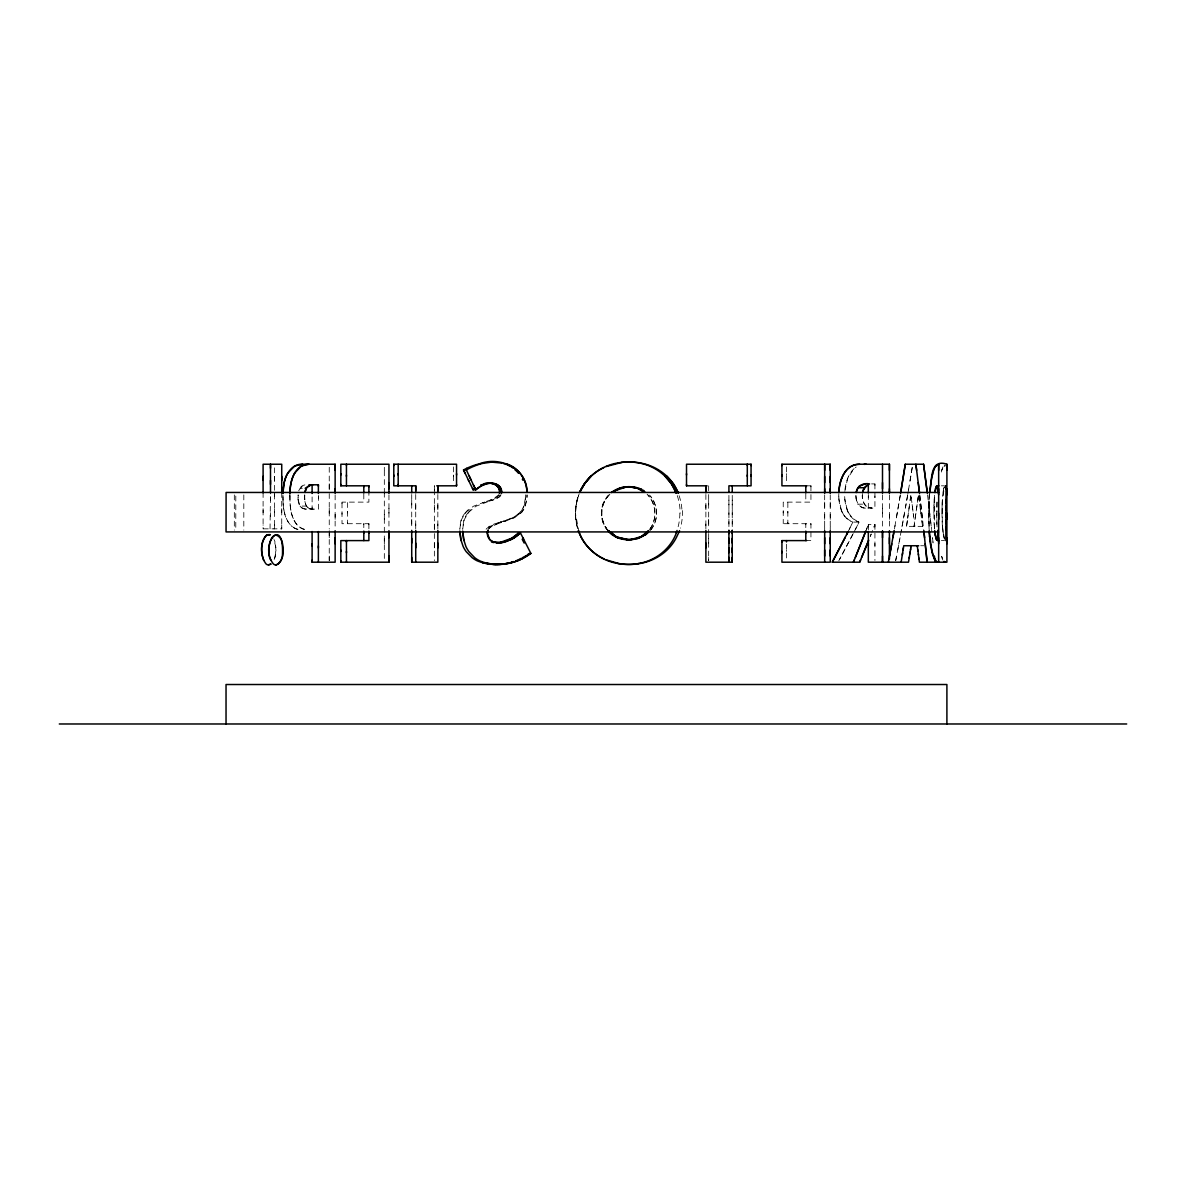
<?xml version="1.0" encoding="UTF-8"?>
<svg xmlns="http://www.w3.org/2000/svg" width="1186" height="1186" viewBox="0 0 1186 1186"><rect width="100%" height="100%" fill="white"/><g stroke="black" fill="none" stroke-linecap="round" stroke-linejoin="round"><path stroke-width="0.75" stroke-dasharray="5 3.75" d="M281.734 524.805L281.734 528.852L263.099 528.852L263.099 524.805M263.099 512.693L263.099 508.661M263.099 492.501L263.099 528.852M270.497 516.725L270.497 512.693M270.497 500.581L270.497 496.534M273.833 528.852L274.603 528.852L274.603 524.805M274.603 512.693L274.603 508.661M274.603 496.534L274.603 492.501M274.603 480.374L274.603 476.342M281.734 512.693L281.734 508.661M281.734 492.501L281.734 528.852L280.993 528.852M312.111 507.638L312.111 509.165L312.111 495.451M318.382 498.505L318.382 496.978M329.248 560.652L329.248 556.071M329.248 537.703L329.248 531.58M329.248 513.212L329.248 507.089M329.248 488.721L329.248 482.598M335.134 519.335L335.134 513.212M342.013 514.264L342.013 512.915M342.013 503.472L342.013 502.123L368.89 502.123L368.89 493.969M347.602 522.359L347.602 523.708L347.602 502.123M347.602 512.915L347.602 511.566M363.805 524.761L363.805 523.708L363.805 532.158M368.89 524.761L368.89 523.708L342.013 523.708L342.013 502.123M384.323 543.825L384.323 537.703M384.323 519.335L384.323 513.212M384.323 493.302L384.323 467.729M384.323 470.353L384.323 467.284M388.949 513.212L388.949 507.089M411.72 524.004L411.72 519.231M411.72 504.91L411.72 500.136M415.723 528.778L415.723 524.004M415.723 509.683L415.723 504.91M434.358 547.873L434.358 543.099M434.358 528.778L434.358 524.004M434.358 509.683L434.358 504.91M434.358 490.589L434.358 485.815L434.358 532.677M437.842 528.778L437.842 524.004M437.842 509.683L437.842 504.91M453.512 476.372L453.512 475.023M705.878 528.778L705.878 524.004M705.878 509.683L705.878 504.91M708.665 560.593L708.665 557.42M708.665 543.099L708.665 538.325M708.665 524.004L708.665 519.231M708.665 504.91L708.665 500.136M728.916 524.004L728.916 519.231M728.916 514.457L728.916 509.683M728.916 504.91L728.916 500.136M732.251 524.004L732.251 519.231M732.251 514.457L732.251 509.683M732.251 504.91L732.251 500.136M805.798 540.594L810.942 540.594L810.942 523.708L783.234 523.708L783.234 522.359M783.234 512.915L783.234 511.566M786.496 551.401L786.496 550.052M786.496 475.023L786.496 473.674M787.845 522.359L787.845 523.708L787.845 502.123M787.845 512.915L787.845 511.566M805.798 524.761L805.798 523.708L805.798 532.158M810.942 524.761L810.942 523.708M810.942 486.838L810.942 485.815L805.798 485.815M824.67 531.58L824.67 525.457M824.67 519.335L824.67 513.212M824.67 507.089L824.67 500.966M830.244 531.58L830.244 525.457M830.244 519.335L830.244 513.212M830.244 507.089L830.244 500.966M868.33 526.94L868.33 524.583L874.927 524.583L874.927 560.474M868.33 497.542L868.33 496.03M874.927 545.738L874.927 543.396M874.927 526.94L874.927 524.583L871.843 532.425M874.927 497.542L874.927 496.03M874.927 485.415L874.927 483.903L871.577 483.903M882.503 513.212L882.503 507.089M889.426 519.335L889.426 513.212M297.493 529.252A37.789 22.875 -83.1 0 1 296.04 528.808C283.617 523.13 282.891 507 282.95 495.111M304.09 529.252A36.158 21.897 -83.3 0 1 302.682 528.808C290.407 522.982 289.873 506.941 289.888 495.111M934.464 528.837L934.672 494.77M944.486 539.333L942.396 526.065A26.744 4.032 89.8 0 1 942.292 524.627L942.262 502.36L944.367 487.046M929.542 492.427L928.831 521.973A52.792 12.008 89.9 0 0 928.979 526.94A45.824 10.274 89.9 0 0 929.142 529.371M289.873 496.771L289.918 493.45M304.728 494.858L304.669 497.275A23.038 13.847 -90 0 0 304.713 499.691M318.382 495.451L318.382 509.165L305.054 509.061L301.481 507.638A9.725 6.019 -88.5 0 1 299.999 506.125A8.287 5.07 -89.4 0 1 299.05 504.272A9.34 5.663 -89.8 0 1 298.442 502.078A12.572 7.576 -90 0 1 298.146 499.691L298.131 494.858M936.94 502.063L936.881 523.219M862.37 493.687L862.756 500.344A12.423 7.902 89.8 0 0 863.23 501.915L865.973 506.007L871.992 508.142A23.127 14.084 85 0 1 871.058 508.082A25.084 15.285 85.2 0 1 870.05 507.919A24.654 15.033 85.5 0 1 869.012 507.638A22.415 13.669 85.7 0 1 867.959 507.223A19.243 11.786 86.3 0 1 866.951 506.659A15.863 9.784 87.4 0 1 865.988 505.977A12.705 7.902 88.3 0 1 865.083 505.162A10.096 6.315 88.9 0 1 864.298 504.169L862.756 500.344A13.12 8.391 89.9 0 1 862.37 498.105L862.222 495.911A11.83 7.65 90 0 1 862.222 495.363M577.745 528.244A52.569 52.54 -90 0 1 575.551 513.286L576.337 503.413L575.773 508.201M844.803 491.375L847.664 478.343L854.113 468.559M910.107 500.581L910.626 496.608M909.306 506.526L907.661 518.415M917.682 500.581L918.216 496.608M917.134 504.539L915.177 518.415M907.394 520.402L906.549 526.347L922.515 526.347L921.774 520.402M906.549 526.347L910.892 494.621L913.62 516.444M914.332 524.375L914.05 526.347L918.483 494.621L922.515 526.347M912.256 467.284L909.751 482.598M912.182 467.729L907.942 493.302M900.337 494.844L896.156 519.335M900.189 495.718L893.977 531.58M907.527 495.718L905.57 507.089M907.824 493.969L908.728 488.721M907.69 494.844L901.182 531.58M894.452 528.956L895.074 525.457M904.488 513.212L895.741 560.444M897.758 549.948L900.055 537.703M895.697 560.652L896.586 556.071M274.188 559.451A16.767 8.124 -89 0 0 274.589 558.458L276.027 551.46L275.3 543.099A15.329 7.605 89.7 0 0 274.648 540.905A16.752 8.183 89.3 0 0 274.262 539.882M275.285 556.353L276.041 548.006L273.803 539.007M576.5 503.175L579.168 493.717M577.701 498.224L578.679 495.214M941.521 470.575L942.989 466.795M868.33 529.712L868.33 524.583L866.521 529.297M865.913 530.854L868.33 524.583M874.008 526.94L874.927 524.583M870.287 536.339L871.221 533.996L869.961 537.125M298.961 490.233L302.934 485.459A18.739 11.727 86.8 0 1 303.883 485.148M855.284 529.608L859.079 522.092L852.838 522.092L849.132 529.608M847.871 532.114L852.838 522.092L851.133 521.44A28.197 18.175 85.3 0 1 849.428 520.565A27.663 17.923 86 0 1 847.782 519.424A25.855 16.826 86.5 0 1 846.241 518.03L843.78 514.976A22.267 14.988 88.9 0 1 842.386 512.663L841.304 510.024A26.922 18.398 89.6 0 1 840.459 507.564A28.924 19.88 89.7 0 1 839.777 504.984A31.014 21.437 89.9 0 1 839.288 502.33A32.956 22.964 90 0 1 838.947 499.617L838.784 494.117M853.994 532.114L859.079 522.092L857.33 521.44A29.309 18.887 85.2 0 1 855.595 520.565A28.627 18.531 85.8 0 1 853.905 519.424A26.581 17.316 86.4 0 1 852.319 518.045A24.283 16.041 87.7 0 1 850.97 516.681A21.081 14.069 88.4 0 1 849.754 515.035A22.401 15.033 88.8 0 1 848.405 512.649L847.264 510.024A26.655 18.22 89.6 0 1 846.404 507.564A28.508 19.599 89.7 0 1 845.707 504.984A30.451 21.051 89.9 0 1 845.218 502.33A32.259 22.475 90 0 1 844.862 499.617L844.714 496.875M852.704 534.619L839.406 559.688M853.253 533.552L838.813 560.756M501.026 494.666L499.187 496.978A10.63 10.244 -84.8 0 1 498.416 497.527L494.725 499.365A38.945 37.107 -73.4 0 1 492.323 500.27M499.024 494.666L492.575 499.365A40.517 38.664 -74.5 0 1 490.129 500.329M649.439 529.668C655.428 522.27 656.332 511.67 652.878 502.968A26.655 26.255 -87.7 0 0 651.796 500.551A25.484 25.128 -86.5 0 0 650.462 498.253A23.957 23.646 -84.1 0 0 648.875 496.089M650.136 528.748C657.311 518.845 656.14 504.094 648.001 495.096M505.028 521.217L514.398 517.659L520.743 513.227A20.696 20.266 -85.2 0 0 521.944 511.937L524.998 506.896L526.762 499.929A36.662 36.129 90 0 0 526.969 497.394L527.029 494.844A50.464 49.723 -90 0 1 526.969 497.394L524.998 506.896A20.251 19.895 -88.4 0 1 524.168 508.646A19.287 18.932 -87.6 0 1 523.159 510.306A18.961 18.576 -85.8 0 1 521.929 511.922M608.477 495.125L604.771 500.225A26.996 26.937 -84.4 0 0 603.615 502.538C599.671 511.27 601.065 521.959 606.891 529.505M650.906 529.668C657.014 522.344 657.978 511.67 654.435 502.968A26.374 25.973 -87.7 0 0 653.323 500.536A25.366 25.01 -86.3 0 0 651.959 498.253A24.002 23.705 -83.7 0 0 650.328 496.074L649.439 495.096M650.15 530.557C658.719 521.173 658.349 505.681 650.328 496.089M468.144 512.678L467.966 512.901A24.61 23.349 86.5 0 0 466.617 514.65A21.985 20.785 88 0 0 465.549 516.444L463.504 521.855L462.703 529.238L464.022 520.002L469.271 511.388M465.372 512.678L465.194 512.901A24.698 23.424 86.7 0 0 463.83 514.665A21.926 20.74 88 0 0 462.718 516.444L460.628 521.855L459.812 529.238L461.161 520.002L466.528 511.388M468.233 512.574L475.912 506.274L489.106 501.233M465.461 512.574L473.333 506.274L486.823 501.233M488.439 529.282A7.739 7.427 -89.5 0 1 488.869 528.615L493.109 525.324A30.317 29.354 79.7 0 1 495.363 524.42L506.2 520.832M521.929 511.937L514.398 517.659L503.116 521.217M486.127 529.267A7.724 7.412 89.9 0 1 486.571 528.615L490.93 525.324A31.488 30.48 79.5 0 1 493.228 524.405L494.71 523.886M608.996 495.125L608.136 496.059A26.389 26.314 -78.5 0 0 606.595 498.031A26.507 26.448 -81.4 0 0 605.201 500.225A26.744 26.7 -84.3 0 0 604.015 502.538C599.968 511.255 601.435 522.018 607.38 529.519M609.871 494.251C600.531 502.849 599.063 518.267 606.624 528.482M496.608 498.55L499.187 496.978A7.338 7.131 87.1 0 0 500.388 495.837M494.518 498.55L496.356 497.527A8.317 8.094 86.7 0 0 498.402 495.852M488.647 501.381L494.725 499.365A26.122 25.128 -82.5 0 0 496.652 498.654M486.364 501.381L492.575 499.365A27.085 25.988 -80 0 0 494.532 498.609M498.787 523.219L490.026 527.325A9.34 8.969 -89.9 0 0 488.869 528.615M495.096 523.752L497.571 522.967M501.115 521.855L487.772 527.325A9.444 9.073 90 0 0 486.586 528.615M503.516 521.084L499.914 522.24L501.886 522.24M500.003 522.833L501.53 522.359M497.987 522.833L499.543 522.359M304.832 484.911L302.934 485.459A12.764 7.917 88.4 0 0 301.303 486.571A9.503 5.841 89.3 0 0 299.865 488.335A9.014 5.485 89.7 0 0 298.976 490.248A10.17 6.123 90 0 0 298.813 490.782M941.387 485.815L944.501 485.815M299.85 488.306L302.311 488.306M490.1 500.21L492.309 500.21M482.628 502.553L485 502.553M855.907 495.363A12.097 7.813 -90 0 0 855.907 495.911L856.44 500.329A12.557 7.991 89.8 0 0 856.9 501.9L857.938 504.169L864.298 504.169M298.146 499.691L300.028 506.081L306.581 506.081L309.605 508.572L313.06 509.165M856.07 498.105A13.387 8.539 89.9 0 0 856.455 500.314L858.708 505.177L862.548 507.652A23.587 14.38 85.7 0 0 863.571 507.934L874.927 508.142L874.927 483.903M270.037 528.852L270.497 492.501M941.387 540.594L944.575 540.594M920.647 545.738L923.701 545.738M297.982 529.371L296.026 528.837A32.363 19.525 -84.4 0 1 294.128 527.948A29.101 17.449 -85.6 0 1 292.305 526.747M304.58 529.371L302.667 528.837A31.044 18.724 -84.5 0 1 300.814 527.948A28.049 16.812 -85.6 0 1 299.035 526.747A26.744 15.937 -86.4 0 1 297.389 525.19A26.996 15.937 -87.1 0 1 295.892 523.322A28.805 16.826 -87.9 0 1 294.543 521.084A28.138 16.189 -88.6 0 1 293.298 518.608M846.255 518L851.133 521.44A27.308 17.538 84.7 0 0 852.838 522.122M300.028 506.081L301.481 507.638M647.052 494.117L648.861 496.089M607.692 530.513C600.635 522.24 599.33 509.683 604.771 500.225A26.611 26.537 -81.7 0 1 606.135 498.031A26.329 26.24 -78.8 0 1 607.647 496.059M848.42 512.619L852.334 518L857.33 521.44A28.464 18.279 84.6 0 0 859.079 522.107M842.431 512.619L843.78 514.976A20.77 13.876 88.6 0 0 844.921 516.666A23.764 15.7 87.7 0 0 846.211 518.089M307.989 507.652A9.488 5.871 -88.6 0 1 306.551 506.125L305.632 504.258A9.444 5.737 -89.7 0 1 305.01 502.078L304.669 497.275A25.084 15.033 90 0 1 304.728 495.155M941.921 556.619L942.692 558.71M847.264 510.024L844.892 499.617A34.083 23.779 -90 0 1 844.669 495.481M841.304 510.024L838.991 499.617A34.868 24.313 -90 0 1 838.813 496.875M579.168 532.662L575.403 513.286L576.455 523.634L576.085 520.847M918.75 496.608L919.521 502.553M911.144 496.608L911.397 498.594M920.277 508.512L921.033 514.457M912.153 504.539L914.821 526.347L914.347 522.389M927.541 494.844L931.84 531.58M919.847 495.718L922.604 519.335M928.297 500.966L931.544 528.956M919.743 494.844L923.938 531.58M932.997 542.284L932.507 537.703L933.056 542.951M942.396 526.065L942.292 524.612A28.39 4.373 89.9 0 1 942.188 521.87A30.984 4.848 89.9 0 1 942.099 519.097A34.646 5.515 90 0 1 942.069 516.31A39.464 6.479 90 0 1 942.055 513.508M855.921 495.911L856.04 498.105M937.044 526.91L936.836 521.988A60.753 14.173 90 0 1 936.658 517.022A72.583 17.568 90 0 1 936.525 511.996M929.023 526.91L928.831 521.973A62.146 14.469 90 0 1 928.638 517.022A74.288 17.983 90 0 1 928.505 511.996M929.127 494.918L929.127 530.127M889.426 494.844L889.426 528.956M882.503 494.844L882.503 528.956M868.33 494.503L868.33 508.142M830.244 494.844L830.244 528.956M824.67 494.844L824.67 528.956M810.942 485.815L810.942 502.123L783.234 502.123L783.234 523.708M805.798 493.969L805.798 502.123M786.496 466.928L786.496 484.021M786.496 544.196L786.496 560.845M732.251 495.363L732.251 530.364M728.916 495.363L728.916 530.364M708.665 485.815L708.665 532.677M708.665 533.552L708.665 560.459M705.878 494.488L705.878 529.208M453.512 466.928L453.512 484.021M437.842 494.488L437.842 529.208M434.358 533.552L434.358 560.593M415.723 494.488L415.723 529.208M411.72 494.488L411.72 529.208M388.949 494.844L388.949 528.956M384.323 492.22L384.323 560.652M368.89 523.708L368.89 532.158M363.805 493.969L363.805 502.123M335.134 494.844L335.134 528.956M329.248 467.284L329.248 528.956M329.248 530.705L329.248 560.444M274.603 467.818L274.603 528.852M243.812 494.918L243.812 530.127M235.806 496.045L235.777 530.127M234.324 494.918L234.324 530.127M275.271 556.323A15.359 7.561 -89.5 0 1 274.603 558.473M577.538 528.259A51.458 51.428 -90 0 1 575.358 510.736A52.332 52.317 0 0 1 578.279 495.792M575.551 513.286A53.533 53.503 89.9 0 1 578.486 495.807M682.35 510.573A51.472 49.975 88.4 0 1 680.304 528.17M679.118 495.704A52.317 50.435 -90 0 1 681.98 510.588M677.265 495.6A53.533 51.858 -89.2 0 1 680.156 513.123M679.845 513.123A52.569 50.627 90 0 1 677.799 528.052M283.069 500.092A68.936 36.914 -90 0 1 283.024 496.771M283.009 500.092A48.611 26.285 -90 0 0 283.143 503.398A37.878 20.592 -90 0 0 283.41 506.674A31.903 17.405 -89.9 0 0 283.869 509.921M283.928 509.876A28.375 15.566 -89.8 0 0 284.566 513.004A26.715 14.914 -89.5 0 0 285.411 515.91A26.715 15.151 -89.1 0 0 286.449 518.608A28.36 16.322 -88.6 0 0 287.694 521.099A29.25 17.093 -87.8 0 0 289.102 523.322A27.634 16.307 -87.1 0 0 290.644 525.205A27.589 16.426 -86.3 0 0 292.305 526.747M293.313 518.593A26.729 15.166 -89.1 0 1 292.29 515.895A26.937 15.047 -89.5 0 1 291.474 513.004A28.775 15.789 -89.9 0 1 290.852 509.876M290.792 509.921A32.496 17.731 -89.9 0 1 290.348 506.674A38.708 21.037 -90 0 1 290.081 503.398A49.723 26.878 -90 0 1 289.962 500.092A70.537 37.73 -90 0 1 289.992 496.771M306.67 509.076A29.428 18.427 -81.9 0 1 305.054 509.061A21.14 13.268 -85.6 0 1 303.127 508.586A14.291 8.939 -86.8 0 1 301.466 507.712M313.06 509.09A28.108 17.612 -82.1 0 1 311.488 509.061A20.221 12.705 -85.8 0 1 309.605 508.586M306.566 506.096A8.228 5.04 -89.4 0 1 305.632 504.258L305.039 502.063A12.838 7.724 -90 0 1 304.743 499.691M309.605 508.601A13.743 8.598 -86.8 0 1 307.975 507.712M298.101 499.691A22.504 13.52 -90 0 1 298.042 497.275M298.16 497.275A24.521 14.617 -90 0 1 298.19 495.17M498.802 495.111A6.197 6.004 -89.4 0 1 498.342 495.807L500.359 495.807A6.212 6.019 -89.4 0 0 500.803 495.111M466.513 511.388A26.329 25.069 84 0 1 468.262 509.713M469.241 511.359A25.944 24.743 83.3 0 1 470.946 509.698M856.159 467.047A28.301 18.131 -85.1 0 0 855.743 467.328A26.611 17.167 -86 0 0 855.328 467.61M854.128 468.589A25.884 16.826 -86.7 0 0 852.586 470.145A26.463 17.316 -87.3 0 0 851.088 472.072A26.981 17.82 -88 0 0 849.695 474.192A26.463 17.642 -88.5 0 0 848.657 476.238M848.627 476.209A28.553 19.198 -89 0 0 847.708 478.373A30.673 20.814 -89.4 0 0 846.819 480.804A32.63 22.267 -89.5 0 0 846.122 483.369A34.127 23.438 -89.7 0 0 845.559 485.993A34.854 24.269 -90 0 0 844.862 490.693M848.346 512.693A24.565 16.708 89.4 0 1 847.189 510.084M842.371 512.678A24.639 16.752 89.4 0 1 841.23 510.084M838.813 496.875A34.839 24.269 -90 0 1 838.784 495.496M865.454 508.142A23.083 14.054 85.1 0 1 863.571 507.904L862.548 507.652A21.481 13.105 85.7 0 1 861.51 507.223A18.502 11.326 86.3 0 1 860.532 506.644A15.329 9.458 87.5 0 1 859.583 505.992A12.349 7.679 88.3 0 1 858.708 505.162A9.918 6.212 88.9 0 1 857.952 504.169M942.173 469.641A51.131 5.559 -82.7 0 1 942.722 468.203M942.233 469.285A47.025 5.559 -84.1 0 0 941.491 471.524A44.534 5.722 -85.3 0 0 941.328 472.043M937.059 502.152A58.07 13.194 -89.9 0 0 936.91 507.059A67.068 15.818 -90 0 0 936.896 512.026M941.951 557.716A51.71 6.315 84.8 0 1 941.447 556.278M942.781 559.985A52.955 6.004 83.9 0 1 942.01 558.206M928.934 512.026A68.61 16.115 -90 0 1 928.994 507.104M928.86 507.059A59.359 13.52 -89.9 0 1 929.009 502.138A52.406 11.563 -89.9 0 1 929.275 497.305M929.216 497.245A47.514 10.289 -89.8 0 1 929.394 494.858M944.323 538.607A26.552 2.58 86.2 0 1 944.16 538.088A23.883 2.431 87 0 1 943.848 536.917M943.848 536.947A22.46 2.416 87.6 0 1 943.537 535.435M943.537 535.509A22.252 2.55 88.2 0 1 943.241 533.685M943.3 533.151A23.676 2.757 88.4 0 1 943.063 531.372M942.974 532.084A21.585 2.832 89.2 0 1 942.751 530.083A23.498 3.158 89.3 0 1 942.633 528.689A23.616 3.262 89.5 0 1 942.544 527.281M942.514 527.414A24.669 3.588 89.7 0 1 942.41 526.006M941.966 513.508A43.215 7.205 90 0 1 941.98 510.677A40.087 6.553 -90 0 1 941.995 507.816M942.069 507.89A36.692 5.811 -90 0 1 942.158 505.103M942.099 505.028A33.327 5.248 -90 0 1 942.218 502.271A29.754 4.581 -89.9 0 1 942.351 499.573A26.048 3.78 -89.7 0 1 942.544 496.949A22.549 3.084 -89.4 0 1 942.811 494.681A19.688 2.609 -89.3 0 1 943.078 492.472M943.048 492.16A18.605 2.357 -89 0 1 943.374 490.307M943.374 490.203A20.651 2.416 -88.3 0 1 943.715 488.706M943.715 488.81A21.941 2.402 -87.6 0 1 944.041 487.683M944.056 487.639A24.891 2.565 -86.8 0 1 944.367 486.838M934.197 499.528A26.329 3.825 -89.7 0 1 934.39 496.949A22.638 3.098 -89.5 0 1 934.598 495.259M934.034 502.182A30.243 4.714 -89.9 0 1 934.183 499.499M934.034 505.117A33.964 5.278 -89.9 0 1 934.138 502.39M933.886 507.845A37.478 5.989 -90 0 1 933.96 505.028M933.901 507.86A41.006 6.656 -90 0 0 933.856 510.692A44.238 7.338 -90 0 0 933.842 513.508M933.931 513.508A40.398 6.627 90 0 0 933.945 516.31A35.402 5.678 90 0 0 933.975 519.097A31.607 4.966 89.9 0 0 934.049 521.855A28.894 4.447 89.9 0 0 934.183 524.538M934.227 524.449A27.13 3.958 89.7 0 0 934.316 525.887A24.357 3.41 89.5 0 0 934.524 528.6M936.896 524.479A50.702 11.489 89.9 0 1 936.851 523.248M525.635 494.844L525.576 497.394A35.832 35.313 -90 0 1 525.368 499.929C524.761 510.306 515.88 517.748 506.333 520.18L514.442 516.74L519.216 513.227A20.088 19.658 -84.3 0 0 520.506 511.818A19.613 19.213 -85.8 0 0 521.677 510.306A19.213 18.857 -87.4 0 0 522.7 508.646A20.058 19.702 -88.3 0 0 523.56 506.896L525.576 497.394A49.308 48.611 -90 0 0 525.635 494.844"/><path stroke-width="1.5" d="M263.099 480.374L263.099 476.342M270.497 484.422L270.497 480.374M270.497 468.262L270.497 464.23L270.497 492.946M281.734 480.374L281.734 476.342M335.134 530.705L335.134 562.194L312.111 562.194L312.111 560.163M312.111 545.96L312.111 543.929M318.382 547.991L318.382 545.96M318.382 486.304L318.382 484.792L308.968 484.792M335.134 543.825L335.134 537.703M335.134 493.302L335.134 488.721M335.134 470.353L335.134 464.23L302.549 464.23C291.934 463.578 285.485 474.489 284.017 483.68A28.998 15.878 89.9 0 0 283.484 486.883A33.549 18.324 89.9 0 0 283.128 490.144L282.98 493.45M388.949 556.071L388.949 562.194L340.827 562.194L340.827 560.845M340.827 551.401L340.827 550.052M368.89 492.946L368.89 485.815L340.827 485.815L340.827 484.466M340.827 475.023L340.827 473.674M346.445 552.75L346.445 551.401M346.445 541.943L346.445 540.594L346.445 562.194M346.445 476.372L346.445 475.023M346.445 465.579L346.445 464.23L346.445 485.815M363.805 533.211L363.805 532.158M363.805 486.838L363.805 485.815L363.805 492.946M368.89 533.211L368.89 532.158M368.89 486.838L368.89 485.815M388.949 537.703L388.949 531.58M388.949 488.721L388.949 482.598M393.782 476.372L393.782 475.023M393.782 465.579L393.782 464.23L456.551 464.23L456.551 485.815L436.73 485.815M398.185 484.466L398.185 485.815L398.185 464.23M398.185 475.023L398.185 473.674M437.842 530.364L437.842 562.194L411.72 562.194L411.72 557.42M411.72 543.099L411.72 538.325M415.723 547.873L415.723 543.099M415.723 490.589L415.723 485.815L393.782 485.815L393.782 464.23M437.842 547.873L437.842 543.099M437.842 490.589L437.842 485.815L437.842 492.753M456.551 485.815L456.551 484.466M456.551 475.023L456.551 473.674M707.034 485.815L686.516 485.815L686.516 484.466M686.516 475.023L686.516 473.674M705.878 547.873L705.878 543.099M705.878 490.589L705.878 485.815L705.878 492.753M728.916 557.42L728.916 562.194L728.916 530.364L728.916 533.552M728.916 552.646L728.916 547.873M728.916 543.099L728.916 538.325M705.878 530.364L705.878 562.194L732.251 562.194L732.251 557.42M732.251 552.646L732.251 547.873M732.251 543.099L732.251 538.325M732.251 533.552L732.251 530.364L732.251 562.194M747.299 476.372L747.299 475.023M747.299 465.579L747.299 464.23L747.299 485.815M751.064 476.372L751.064 475.023M751.064 465.579L751.064 464.23L686.516 464.23L686.516 485.815M781.93 552.75L781.93 551.401M781.93 541.943L781.93 540.594L806.762 540.594M781.93 476.372L781.93 475.023M781.93 465.579L781.93 464.23L830.244 464.23L830.244 492.22M805.798 533.211L805.798 532.158M805.798 486.838L805.798 485.815L805.798 492.946M824.67 556.071L824.67 549.948M824.67 543.825L824.67 537.703M824.67 493.302L824.67 488.721M824.67 482.598L824.67 476.475M824.67 470.353L824.67 464.23L824.67 492.22M830.244 556.071L830.244 549.948M830.244 543.825L830.244 537.703M830.244 493.302L830.244 488.721M830.244 482.598L830.244 476.475M830.244 470.353L830.244 464.23M868.33 545.738L868.33 543.396M868.33 485.415L868.33 483.903L868.33 492.991M882.503 556.071L882.503 562.194L882.503 530.705M882.503 537.703L882.503 531.58M882.503 488.721L882.503 482.598M889.426 543.825L889.426 537.703M889.426 493.302L889.426 488.721M889.426 470.353L889.426 464.23L859.761 464.23C845.781 463.845 839.377 479.559 838.902 491.375A35.076 24.446 -90 0 0 838.813 492.753M937.785 537.169L937.785 540.594L937.785 530.32M938.66 543.825L938.66 537.703M938.66 519.335L938.66 513.212M938.63 494.918L938.66 488.721M938.66 470.353L938.66 464.23L938.66 562.194M946.013 530.32L946.013 526.91M946.013 523.486L946.013 520.061M946.013 516.636L946.013 513.212M946.013 509.787L946.013 506.363M946.013 502.938L946.013 499.514M946.013 489.24L945.776 485.815M946.902 543.825L946.902 537.703M946.902 519.335L946.902 513.212M946.902 494.844L946.902 488.721M946.902 470.353L946.902 464.23C928.786 457.944 932.433 482.658 929.542 492.427M289.947 492.62L290.096 490.144A34.261 18.709 89.9 0 1 290.392 486.883A29.487 16.144 89.9 0 1 290.926 483.666A27.367 15.225 89.6 0 1 291.608 480.567A27.278 15.448 89.1 0 1 292.512 477.721A28.76 16.56 88.5 0 1 293.609 475.097A31.889 18.665 87.8 0 1 294.884 472.665M283.009 492.62L284.017 483.68M289.918 493.45C289.829 481.812 294.543 463.993 309.042 464.23L301.333 466.024L294.929 472.754M501.441 493.406C502.642 481.931 487.431 481.145 480.286 486.438A33.742 32.452 77.8 0 0 478.24 487.787A40.695 39.138 77.2 0 0 475.69 489.774L473.11 489.788L472.502 488.543M499.439 493.406C500.625 488.306 496.119 483.814 491.256 483.325A17.983 17.301 79.3 0 0 489.225 483.176M903.095 549.859L903.747 545.738L918.705 545.738M927.348 493.302L923.568 464.23L905.289 464.23L900.589 493.302M903.421 547.799L901.138 562.194M934.939 492.59L936.495 486.423L938.852 485.815M905.289 464.23L900.767 492.22M902.294 554.989L902.62 552.943M911.011 546.761L911.174 545.738L910.507 549.859M909.855 553.966L910.67 548.821M909.188 558.072L910.181 551.905M909.351 557.049L908.506 562.194L868.33 562.194L868.33 531.432M889.485 556.071L894.125 530.705M892.88 537.703L893.977 531.58M891.768 543.825L888.344 562.194M856.218 492.575A12.542 8.05 -89.9 0 1 856.44 491.493C857.33 485.356 864.016 482.702 869.56 483.903M488.054 529.964L487.342 533.27A9.191 8.821 -90 0 0 487.49 534.945A9.132 8.776 -89.7 0 0 487.935 536.576A8.732 8.406 -89.3 0 0 488.676 538.088A8.183 7.872 -88.8 0 0 489.685 539.422L491.3 540.846A10.718 10.363 -83.1 0 0 493.198 541.824L501.574 542.654L510.736 539.793A36.158 34.972 -75.1 0 0 513.582 538.192L517.155 535.672A40.087 38.93 -78.3 0 0 520.402 532.84L523.649 539.245M862.533 492.561A12.32 7.887 -89.9 0 1 862.771 491.478L865.009 486.883L868.478 484.496M865.913 530.854L855.343 557.494M865.617 531.639L853.401 562.194L854.38 559.836M868.701 540.253L861.629 557.494M868.404 541.038L859.657 562.194L832.275 562.194L845.351 537.125M676.361 532.885C670.461 549.014 655.354 560.83 638.498 563.498M859.657 562.194L860.651 559.836M579.865 492.22C586.255 476.609 601.495 465.594 617.965 462.925A58.959 57.803 -36.2 0 1 638.35 462.836C655.146 465.564 670.327 477.202 676.272 493.272L671.543 484.081L664.872 476.016M579.717 492.205L584.164 484.214L591.058 476.135M580.399 491.019C585.039 480.686 593.623 472.369 603.837 467.595M846.611 534.619L847.871 532.114L832.275 562.194M580.25 491.019L585.765 482.035L591.162 476.135M865.454 483.903L859.346 486.141L856.929 489.951A11.638 7.398 -89.8 0 0 856.455 491.493M867.47 484.941L863.452 489.462A11.311 7.205 -89.8 0 0 862.771 491.478M288.109 472.754L294.691 466.009L302.549 464.23M647.6 533.077L648.52 532.247M473.347 484.822L475.705 489.788L480.982 486.038L487.016 483.636A20.829 20.014 77 0 1 490.203 483.206A17.182 16.515 79.3 0 1 493.435 483.325A12.349 11.875 81.4 0 1 496.534 484.244A9.74 9.399 85.7 0 1 499.247 486.112A10.259 9.903 87.2 0 1 500.803 488.202A6.479 6.286 89.6 0 1 501.574 490.737A9.251 8.969 89.9 0 1 501.515 492.768M529.549 553.373L527.281 554.885L530.854 553.373L522.996 537.955M613.073 491.716L620.322 488.172L627.943 486.734M524.983 556.308L526.139 555.611M642.53 536.561L643.598 535.968M465.312 473.674L463.533 469.952L466.35 469.952L469.434 468.307A69.351 66.12 60.6 0 1 482.554 463.415L491.315 462.14M522.626 557.628L523.812 556.975M614.215 490.989L626.653 486.823L636.986 487.728C628.298 485.385 618.529 486.942 611.383 492.516L620.752 487.787L629.232 486.69M513.582 538.192L505.74 541.78A26.448 25.543 -73.8 0 1 501.574 542.639A22.727 21.956 -74.7 0 1 497.334 542.743A17.553 16.975 -76.8 0 1 495.229 542.432A13.713 13.254 -81.9 0 1 493.198 541.824L491.3 540.846A8.228 7.946 -87 0 1 489.685 539.437L487.342 533.27A7.665 7.338 -90 0 1 487.757 530.75M496.326 542.788A23.794 22.994 -74.5 0 0 499.588 542.639L511.863 538.207A40.087 38.841 -76.3 0 0 515.539 535.701A40.769 39.583 -78 0 0 518.86 532.84L520.387 532.81L517.155 535.672A39.153 37.937 -76.6 0 1 513.597 538.207M521.736 558.873L530.854 553.373C516.533 564.254 496.282 567.961 479.559 560.756A30.124 28.894 -78.2 0 1 474.593 557.583L468.959 551.668A29.694 28.182 -87.2 0 1 465.876 546.42L463.622 539.319L462.718 531.061L463.889 540.49M520.224 558.873L521.425 558.265M466.691 468.307L463.533 469.952L468.9 481.101M641.418 537.11L636.274 538.904M480.76 484.926L481.531 484.614M606.179 466.543L621.316 462.525M507.949 540.267L503.857 541.78A27.619 26.67 -73.3 0 1 499.588 542.639L496.682 542.714M516.547 561.171C504.02 565.351 489.433 565.974 477.068 560.77A30.969 29.68 -79.5 0 1 472.013 557.568L466.231 551.683A29.591 28.019 -87.9 0 1 463.118 546.405L460.746 539.319L459.827 531.061L461.013 540.49M512.856 561.897L510.781 562.535L513.879 561.556M637.623 538.548L638.957 538.118M483.087 484.066L484.689 483.636A21.778 20.933 76.8 0 1 486.69 483.31M508.675 563.083L504.628 563.854L509.728 562.816M480.167 463.533C500.581 456.18 527.444 468.752 526.955 492.368C526.703 480.093 519.038 467.921 507.074 464.067M631.085 539.586L641.255 536.561L648.698 530.557C638.691 542.714 617.58 542.877 607.692 530.513L617.432 537.718L627.883 539.689M484.689 483.636L487.95 483.206M498.876 564.343L503.679 563.973M275.864 564.981L278.325 564.032L280.934 560.429A16.678 8.065 -89 0 0 281.719 558.458A15.418 7.59 -89.5 0 0 282.387 556.323C284.877 513.582 258.4 544.285 273.225 563.78A14.039 6.612 -87.4 0 0 275.864 564.981C284.003 562.134 283.81 550.23 282.416 543.099A15.403 7.65 89.7 0 0 281.779 540.905A16.648 8.139 89.3 0 0 280.978 538.948M268.599 564.981L271.105 564.032L267.888 564.907A14.603 6.864 -87.8 0 1 265.901 563.765C260.164 555.908 259.986 543.262 266.049 535.523C269.133 533.404 273.417 535.687 267.295 534.708C260.016 540.623 260.876 552.35 263.692 560.429M500.803 564.254L502.716 564.091M864.06 464.319L866.151 464.23L864.475 464.275M628.343 539.719L634.895 539.2L626.934 539.689M500.877 564.343L493.865 564.358M490.871 462.051L501.693 463.059M806.762 485.815L781.93 485.815L781.93 464.23M491.256 483.339A12.868 12.379 81.7 0 1 494.429 484.244A10.466 10.096 85.5 0 1 495.881 485.044A9.547 9.221 86.9 0 1 497.201 486.112L499.247 486.112M858.027 487.728L864.386 487.728M305.173 488.306L311.266 484.911A26.818 16.826 85.7 0 1 312.971 484.763L311.266 484.911A17.923 11.237 86.8 0 0 309.427 485.474A12.305 7.635 88.4 0 0 307.826 486.571A9.31 5.722 89.3 0 0 306.418 488.335M938.63 492.457L226.096 492.457L226.052 531.921L938.63 531.921M938.941 540.594L936.599 539.956L934.805 532.158M945.82 540.594L946.013 485.815M935.873 561.541A53.503 5.293 81.6 0 0 936.451 562.075A55.268 5.396 81.1 0 0 936.955 562.194L946.902 562.194L946.902 464.23M59.3 723.979L1126.7 723.979M495.985 564.358L498.224 564.388M628.254 486.69L637.06 488.098L645.08 492.368L638.261 488.513L630.804 486.809M626.475 539.615L615.919 536.68L608.196 530.513L617.016 537.228L629.321 539.719M493.761 564.254L485.133 562.89M639.55 462.896C656.57 465.475 672.195 477.039 678.377 493.272L673.529 484.081L666.71 476.016M618.114 563.528C601.954 560.963 587.233 550.393 580.31 535.464A51.458 51.428 -90 0 1 578.338 530.661M482.761 562.89L491.597 564.254A70.863 67.365 -53 0 0 493.865 564.477M503.472 463.518L506.155 464.408M638.231 488.098L641.923 489.566L639.462 488.513M606.328 559.925L618.87 563.528A61.687 60.442 35.5 0 0 639.714 563.558C655.858 560.874 670.802 550.497 677.414 535.316A51.472 49.975 88.4 0 0 679.534 530.587M936.955 562.194C930.61 553.906 930.951 541.765 929.35 531.728M603.985 558.888C592.896 553.788 583.868 544.418 579.391 533.033A52.569 52.54 -90 0 1 578.516 530.661M509.772 466.054L510.647 466.528M643.108 490.174L644.25 490.841M511.507 467.047L513.049 468.07M515.688 470.19L515.05 469.626L516.903 471.361M516.31 470.753L518.06 472.606M944.026 561.334L945.153 562.194A57.847 5.633 80.8 0 1 944.649 562.105A55.935 5.53 81.5 0 1 944.219 561.808M517.496 471.984L518.593 473.244M280.949 539.007C270.793 525.101 265.531 553.447 271.06 560.429M519.512 534.1L518.845 532.81L511.863 538.207A36.707 35.506 -74.7 0 1 507.949 540.282M522.181 539.245L524.182 543.099M468.307 479.87L473.11 489.788A41.569 39.968 77.1 0 1 475.052 488.261M475.705 489.788L469.256 476.149M466.35 469.952L471.005 479.87M522.359 479.218L522.789 480.152M917.386 546.761L917.252 545.738L917.934 550.882M923.568 464.23L927.215 492.22M916.659 470.353L915.859 464.23L919.55 493.302M927.067 561.156L927.215 562.194L925.228 543.825M917.801 549.859L918.483 554.989M918.349 553.966L919.017 559.11M918.883 558.072L919.417 562.194L935.013 562.194L934.405 556.071M918.231 482.598L919.417 492.22M923.835 530.705L927.037 562.194M923.938 531.58L924.591 537.703M946.902 723.979L946.902 684.515L226.037 684.515L226.037 723.979M937.785 485.815L937.785 492.664M889.426 464.23L889.426 492.22M889.426 530.705L889.426 559.125M882.503 464.23L882.503 493.302M830.244 530.705L830.244 562.194L781.93 562.194L781.93 540.594M824.67 530.705L824.67 562.194M805.798 531.106L805.798 540.594M786.496 540.594L786.496 541.943M751.064 464.23L751.064 485.815L728.916 485.815L728.916 492.175M732.251 485.815L732.251 492.175M415.723 485.815L415.723 492.753M415.723 530.364L415.723 562.194M411.72 485.815L411.72 492.753M411.72 530.364L411.72 562.194M388.949 493.302L388.949 464.23L340.827 464.23L340.827 485.815M388.949 530.705L388.949 562.194M368.89 531.106L368.89 540.594L340.827 540.594L340.827 562.194M363.805 531.106L363.805 540.594M335.134 464.23L335.134 492.22M318.382 484.792L318.382 493.495M318.382 531.536L318.382 562.194M312.111 484.792L312.111 493.495M312.111 531.536L312.111 562.194M281.734 492.946L281.734 464.23L263.099 464.23L263.099 492.946M621.301 462.436A61.805 60.545 -36.1 0 1 639.565 462.822M677.058 530.453A52.569 50.627 90 0 1 676.213 532.81M638.513 563.558A58.959 57.803 36.8 0 1 618.114 563.587M288.05 472.651A32.23 18.887 87.7 0 0 286.745 475.052A28.835 16.589 88.5 0 0 285.633 477.706A27.13 15.359 89.1 0 0 284.699 480.552A27.041 15.062 89.6 0 0 283.958 483.636M493.895 542.58A18.353 17.746 -77.6 0 1 493.094 542.432A14.276 13.817 -80.7 0 1 491.523 542.017M466.706 468.351A72.049 68.521 54.1 0 1 480.197 463.622M497.186 486.127A10.318 9.962 87.3 0 1 498.802 488.187A6.375 6.182 89.7 0 1 499.602 490.737A9.043 8.791 -90 0 1 499.543 492.768M519.587 559.229A64.118 61.613 -61.7 0 1 517.615 560.133M521.751 558.902A61.983 59.552 -62.1 0 1 519.186 560.118A53.385 51.443 -63.9 0 1 516.562 561.215M495.985 564.492A67.691 64.4 -53.6 0 1 493.747 564.388M859.746 464.319A56.276 34.987 -77.5 0 0 858.041 464.408A45.35 28.39 -80.1 0 0 856.336 464.571A38.16 24.031 -81.9 0 0 854.632 464.927A33.401 21.14 -83.2 0 0 852.912 465.49A29.798 18.976 -84.3 0 0 851.222 466.291A27.293 17.479 -85.2 0 0 849.576 467.328A25.795 16.648 -86.1 0 0 848.005 468.603A25.262 16.411 -86.8 0 0 846.507 470.145A26.018 17.019 -87.4 0 0 845.025 472.072M838.902 491.375A35.61 24.787 -90 0 1 839.169 488.647M839.214 488.662A35.654 24.669 -89.9 0 1 839.629 485.993A34.72 23.824 -89.7 0 1 840.192 483.384A33.089 22.564 -89.6 0 1 840.874 480.804A30.955 21.007 -89.4 0 1 841.704 478.358M841.749 478.388A28.657 19.243 -89 0 1 842.653 476.238A26.403 17.642 -88.7 0 1 843.661 474.178A26.729 17.612 -87.9 0 1 845.04 472.087M944.56 466.039A89.276 7.976 -74.9 0 1 945.049 465.446M936.258 466.024A85.362 7.635 -75.3 0 1 936.896 465.268M935.887 561.615A52.347 5.307 82.3 0 1 935.265 560.667M935.25 560.533A51.843 5.396 82.8 0 1 934.568 559.08M934.598 559.584A51.131 5.737 83.9 0 1 933.842 557.702M933.812 557.553A50.212 6.093 84.8 0 1 933.026 555.122M932.997 555.567A48.596 6.597 86 0 1 932.27 553.002M932.226 552.632A45.602 6.923 87.1 0 1 931.514 549.637M931.514 549.281A44.045 7.368 88 0 1 930.773 545.575M930.728 545.649A42.029 7.857 88.9 0 1 930.032 541.498M930.15 540.979A40.695 8.169 89.3 0 1 929.602 536.65M929.513 536.813A41.999 9.132 89.8 0 1 929.068 532.173M929.305 531.773A45.824 10.274 89.9 0 1 929.216 530.587M929.72 492.768A43.956 8.851 -89.4 0 1 930.165 488.291A41.881 7.709 -88.8 0 1 930.699 484.185A41.747 7.042 -88.1 0 1 931.307 480.374M931.307 480.449A43.556 6.716 -87.3 0 1 931.988 476.92A42.8 6.004 -86.4 0 1 932.685 473.866M932.67 474.015A43.333 5.574 -85.4 0 1 933.382 471.346A45.468 5.381 -84.3 0 1 934.094 469.256M934.034 469.641A49.204 5.352 -82.9 0 1 934.761 467.758A54.408 5.559 -81.6 0 1 935.428 466.261M935.354 466.632A59.982 5.811 -80.1 0 1 936.006 465.535M935.873 466.113A69.692 6.449 -78.1 0 1 936.495 465.238M937.059 538.829A65.274 5.426 78.3 0 1 936.718 538.236M936.703 487.624A68.714 5.989 -80.1 0 1 936.807 488.291M936.821 485.786A46.076 4.181 -83.1 0 1 937.044 485.919M936.525 486.038A34.69 3.276 -84.9 0 1 936.792 485.875M936.495 486.245A28.286 2.772 -85.9 0 0 936.199 486.764A23.942 2.476 -86.8 0 0 935.873 487.668M935.546 488.676A21.229 2.342 -87.7 0 1 935.873 487.579M935.191 490.04A20.132 2.402 -88.5 0 1 935.532 488.558M934.909 492.294A18.309 2.298 -88.9 0 1 935.22 490.426M934.672 530.513A21.526 2.802 89.1 0 0 934.835 531.965A23.424 2.846 88.7 0 0 935.072 533.789A21.867 2.491 88.2 0 0 935.383 535.449M935.369 535.523A21.867 2.372 87.7 0 0 935.68 537.036A23.083 2.357 87.1 0 0 935.991 538.177M935.976 538.014A25.529 2.476 86.2 0 0 936.288 539.007A29.487 2.743 85.4 0 0 936.584 539.719M936.851 539.971A34.424 3.069 84.1 0 1 936.555 539.408M937.088 540.06A44.416 3.81 82.1 0 1 936.792 539.6M516.933 560.4A55.371 53.311 -63.1 0 1 515.599 560.934M305.528 490.248L304.995 492.472A10.303 6.197 90 0 1 305.558 490.263L306.403 488.306A8.999 5.485 89.7 0 0 305.543 490.263M646.652 533.878L644.65 535.316L646.652 533.878M507.993 465.179L507.089 464.779L508.898 465.594L507.993 465.179"/></g></svg>
